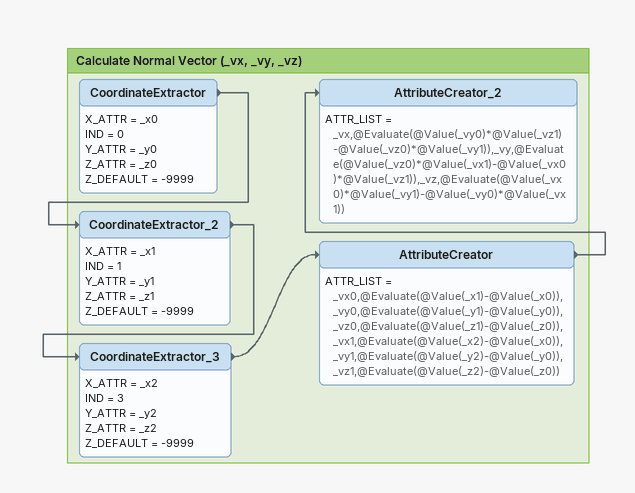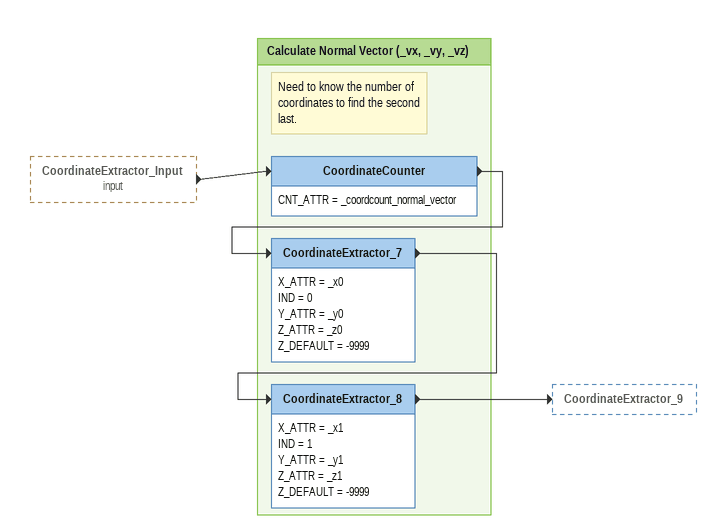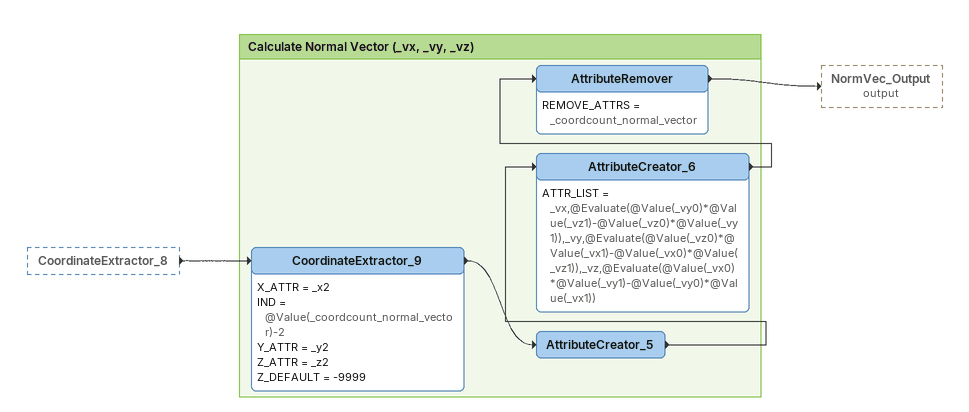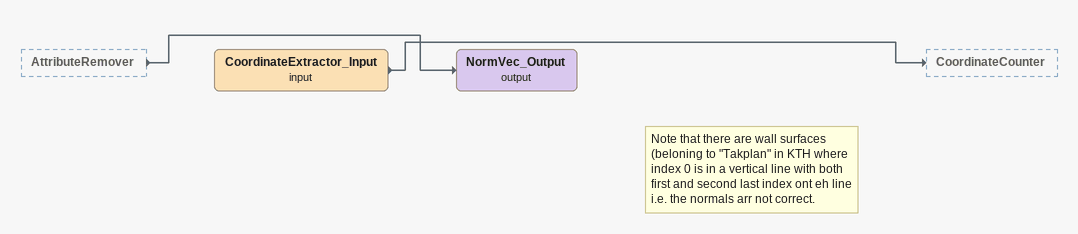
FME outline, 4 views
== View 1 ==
Bookmark: Calculate Normal Vector (_vx, _vy, _vz)
CoordinateExtractor
    X_ATTR = _x0
    IND = 0
    Y_ATTR = _y0
    Z_ATTR = _z0
    Z_DEFAULT = -9999
    -> CoordinateExtractor_2
CoordinateExtractor_2
    X_ATTR = _x1
    IND = 1
    Y_ATTR = _y1
    Z_ATTR = _z1
    Z_DEFAULT = -9999
    -> CoordinateExtractor_3
CoordinateExtractor_3
    X_ATTR = _x2
    IND = 3
    Y_ATTR = _y2
    Z_ATTR = _z2
    Z_DEFAULT = -9999
    -> AttributeCreator
AttributeCreator
    ATTR_LIST = _vx0,@Evaluate(@Value(_x1)-@Value(_x0)),_vy0,@Evaluate(@Value(_y1)-@Value(_y0)),_vz0,@Evaluate(@Value(_z1)-@Value(_z0)),_vx1,@Evaluate(@Value(_x2)-@Value(_x0)),_vy1,@Evaluate(@Value(_y2)-@Value(_y0)),_vz1,@Evaluate(@Value(_z2)-@Value(_z0))
    -> AttributeCreator_2
AttributeCreator_2
    ATTR_LIST = _vx,@Evaluate(@Value(_vy0)*@Value(_vz1)-@Value(_vz0)*@Value(_vy1)),_vy,@Evaluate(@Value(_vz0)*@Value(_vx1)-@Value(_vx0)*@Value(_vz1)),_vz,@Evaluate(@Value(_vx0)*@Value(_vy1)-@Value(_vy0)*@Value(_vx1))

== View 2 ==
CoordinateExtractor_Input (input) [outside]
    -> CoordinateCounter

Bookmark: Calculate Normal Vector (_vx, _vy, _vz)
Note: Need to know the number of / coordinates to find the second / last.
CoordinateCounter
    CNT_ATTR = _coordcount_normal_vector
    -> CoordinateExtractor_7
CoordinateExtractor_7
    X_ATTR = _x0
    IND = 0
    Y_ATTR = _y0
    Z_ATTR = _z0
    Z_DEFAULT = -9999
    -> CoordinateExtractor_8
CoordinateExtractor_8
    X_ATTR = _x1
    IND = 1
    Y_ATTR = _y1
    Z_ATTR = _z1
    Z_DEFAULT = -9999
    -> CoordinateExtractor_9

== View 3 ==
CoordinateExtractor_8 [outside]
    -> CoordinateExtractor_9

Bookmark: Calculate Normal Vector (_vx, _vy, _vz)
CoordinateExtractor_9
    X_ATTR = _x2
    IND = @Value(_coordcount_normal_vector)-2
    Y_ATTR = _y2
    Z_ATTR = _z2
    Z_DEFAULT = -9999
    -> AttributeCreator_5
AttributeCreator_5
    -> AttributeCreator_6
AttributeCreator_6
    ATTR_LIST = _vx,@Evaluate(@Value(_vy0)*@Value(_vz1)-@Value(_vz0)*@Value(_vy1)),_vy,@Evaluate(@Value(_vz0)*@Value(_vx1)-@Value(_vx0)*@Value(_vz1)),_vz,@Evaluate(@Value(_vx0)*@Value(_vy1)-@Value(_vy0)*@Value(_vx1))
    -> AttributeRemover
AttributeRemover
    REMOVE_ATTRS = _coordcount_normal_vector
    -> NormVec_Output (output)

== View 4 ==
AttributeRemover [outside]
    -> NormVec_Output (output)
CoordinateExtractor_Input (input)
    -> CoordinateCounter
Note: Note that there are wall surfaces (beloning to "Takplan" in KTH where index 0 is in a vertical line with both first and second last index ont eh line i.e. the normals arr not correct.
NormVec_Output (output)
